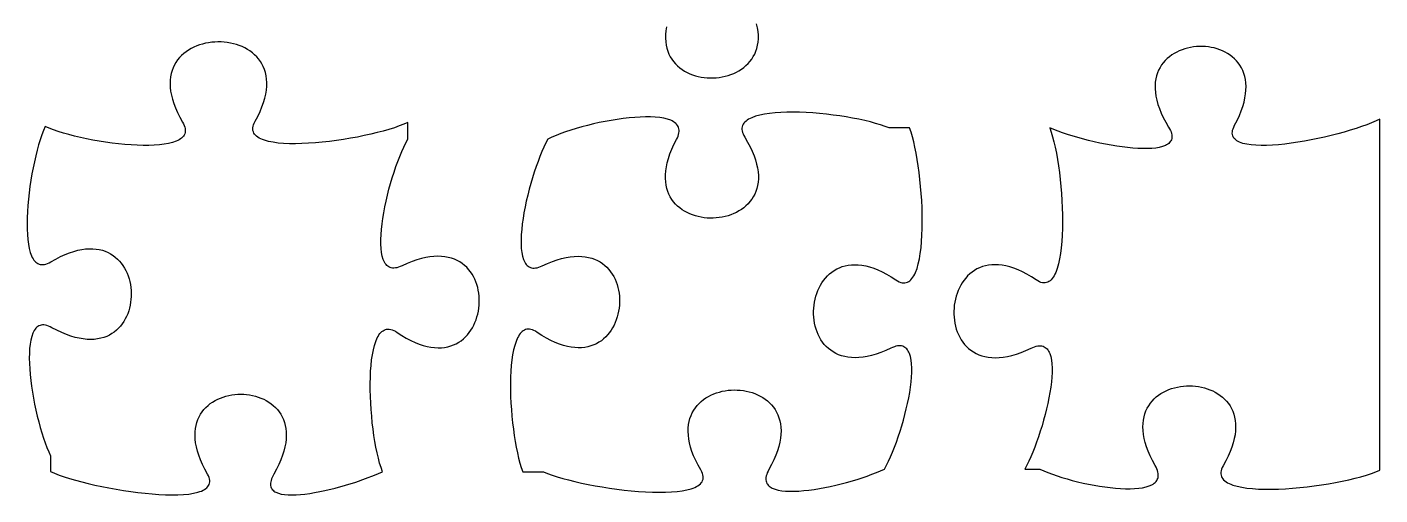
# Model space of a CAD drawing. Header units: millimetres. Extents: x 0.2 to 6.8, y 0.3 to 9.7.
# Drawn here: x 2.945 to 6.799, y 3.03 to 4.363 of the extents above; entities that cross this region are included whole.
import ezdxf

# ---------------------------------------------------------------- set-up
doc = ezdxf.new("R2010")
doc.units = ezdxf.units.MM

msp = doc.modelspace()

# ---------------------------------------------------------------- linework, layer by layer
at = {"flags": 128}
for points in [[(4.766129, 4.363784), (4.764449, 4.352401), (4.763579, 4.341488), (4.763483, 4.331045), (4.764131, 4.32107), (4.765488, 4.311563), (4.767522, 4.302523), (4.770199, 4.293947), (4.773488, 4.285836), (4.777355, 4.278188), (4.781766, 4.271002), (4.78669, 4.264277), (4.792093, 4.258011), (4.797943, 4.252205), (4.804206, 4.246856), (4.810849, 4.241965), (4.81784, 4.237528), (4.825146, 4.233546), (4.832734, 4.230018), (4.84057, 4.226942), (4.848622, 4.224317), (4.856857, 4.222143), (4.865243, 4.220418), (4.873745, 4.21914), (4.882332, 4.21831), (4.89097, 4.217926), (4.899627, 4.217986), (4.908269, 4.21849), (4.916863, 4.219437), (4.925378, 4.220826), (4.933779, 4.222655), (4.942034, 4.224924), (4.95011, 4.22763), (4.957973, 4.230775), (4.965592, 4.234355), (4.972933, 4.238371), (4.979964, 4.242821), (4.98665, 4.247703), (4.99296, 4.253018), (4.998861, 4.258764), (5.004319, 4.264939), (5.009302, 4.271543), (5.013776, 4.278575), (5.01771, 4.286033), (5.021069, 4.293917), (5.023821, 4.302225), (5.025934, 4.310956), (5.027373, 4.32011), (5.028107, 4.329685), (5.028102, 4.33968), (5.027325, 4.350094), (5.025744, 4.360925), (5.023326, 4.372174)], [(3.011694, 3.096434), (3.02312, 3.091454), (3.036068, 3.086452), (3.050402, 3.081459), (3.065986, 3.07651), (3.082685, 3.071637), (3.100363, 3.066872), (3.118883, 3.06225), (3.13811, 3.057803), (3.157909, 3.053563), (3.178144, 3.049565), (3.198678, 3.045841), (3.219377, 3.042424), (3.240104, 3.039348), (3.260723, 3.036644), (3.281099, 3.034346), (3.301095, 3.032488), (3.320577, 3.031101), (3.339409, 3.03022), (3.357454, 3.029877), (3.374577, 3.030105), (3.390641, 3.030937), (3.405512, 3.032407), (3.419054, 3.034546), (3.43113, 3.037389), (3.436576, 3.039084), (3.441605, 3.040968), (3.4462, 3.043044), (3.450343, 3.045316), (3.454019, 3.047789), (3.457209, 3.050466), (3.459897, 3.053353), (3.462066, 3.056452), (3.463699, 3.059768), (3.464779, 3.063306), (3.465289, 3.067068), (3.465212, 3.071061), (3.464531, 3.075286), (3.463229, 3.07975), (3.461289, 3.084455), (3.458694, 3.089406), (3.451015, 3.103396), (3.444349, 3.116942), (3.438664, 3.130043), (3.433926, 3.142699), (3.430103, 3.154912), (3.427163, 3.16668), (3.425072, 3.178003), (3.423798, 3.188882), (3.423309, 3.199317), (3.423571, 3.209307), (3.424552, 3.218853), (3.42622, 3.227955), (3.428541, 3.236612), (3.431483, 3.244825), (3.435013, 3.252594), (3.439098, 3.259919), (3.443707, 3.266799), (3.448805, 3.273235), (3.454361, 3.279227), (3.460342, 3.284774), (3.466715, 3.289878), (3.473447, 3.294537), (3.480505, 3.298752), (3.487858, 3.302523), (3.495472, 3.30585), (3.503315, 3.308733), (3.511354, 3.311171), (3.519556, 3.313166), (3.527888, 3.314716), (3.536318, 3.315822), (3.544814, 3.316485), (3.553342, 3.316703), (3.56187, 3.316477), (3.570365, 3.315808), (3.578794, 3.314694), (3.587125, 3.313136), (3.595325, 3.311134), (3.603362, 3.308689), (3.611202, 3.305799), (3.618813, 3.302466), (3.626163, 3.298688), (3.633218, 3.294467), (3.639946, 3.289802), (3.646314, 3.284693), (3.65229, 3.27914), (3.657841, 3.273143), (3.662934, 3.266703), (3.667536, 3.259818), (3.671615, 3.25249), (3.675139, 3.244718), (3.678073, 3.236503), (3.680387, 3.227843), (3.682046, 3.21874), (3.683019, 3.209193), (3.683273, 3.199203), (3.682774, 3.188768), (3.681491, 3.17789), (3.679391, 3.166569), (3.67644, 3.154803), (3.672607, 3.142595), (3.667858, 3.129942), (3.662161, 3.116846), (3.655483, 3.103306), (3.647792, 3.089323), (3.642855, 3.079671), (3.641066, 3.075209), (3.639715, 3.070984), (3.638792, 3.066992), (3.638286, 3.06323), (3.638186, 3.059692), (3.638482, 3.056375), (3.639163, 3.053274), (3.640219, 3.050387), (3.641638, 3.047707), (3.64341, 3.045232), (3.645525, 3.042957), (3.647971, 3.040879), (3.650738, 3.038992), (3.653816, 3.037293), (3.660859, 3.034442), (3.669015, 3.032294), (3.678199, 3.030814), (3.688325, 3.029971), (3.699309, 3.029731), (3.711063, 3.030061), (3.723504, 3.030929), (3.736545, 3.032302), (3.750102, 3.034146), (3.764088, 3.036429), (3.778419, 3.039118), (3.793008, 3.04218), (3.822623, 3.049291), (3.852249, 3.057499), (3.881202, 3.06654), (3.9088, 3.076151), (3.934358, 3.086069), (3.957194, 3.096031), (3.953142, 3.107662), (3.949263, 3.120541), (3.945573, 3.134549), (3.942091, 3.149566), (3.938834, 3.165472), (3.935818, 3.182147), (3.933061, 3.199472), (3.93058, 3.217326), (3.928393, 3.23559), (3.926517, 3.254143), (3.924968, 3.272867), (3.923765, 3.29164), (3.922925, 3.310344), (3.922464, 3.328858), (3.9224, 3.347062), (3.92275, 3.364837), (3.923532, 3.382062), (3.924762, 3.398619), (3.926459, 3.414386), (3.928638, 3.429244), (3.931319, 3.443074), (3.934516, 3.455755), (3.938249, 3.467167), (3.942534, 3.477191), (3.944889, 3.481645), (3.947389, 3.485707), (3.950035, 3.489362), (3.95283, 3.492595), (3.955776, 3.495391), (3.958875, 3.497734), (3.96213, 3.499611), (3.965542, 3.501006), (3.969113, 3.501904), (3.972846, 3.50229), (3.976744, 3.502149), (3.980807, 3.501467), (3.985038, 3.500227), (3.98944, 3.498416), (3.994015, 3.496017), (3.998764, 3.493017), (4.012126, 3.484292), (4.025123, 3.476613), (4.037751, 3.469947), (4.050009, 3.46426), (4.061893, 3.459522), (4.073402, 3.455698), (4.084533, 3.452756), (4.095284, 3.450665), (4.105651, 3.44939), (4.115632, 3.448899), (4.125226, 3.449161), (4.134429, 3.450141), (4.143239, 3.451808), (4.151654, 3.454129), (4.15967, 3.457071), (4.167286, 3.460601), (4.174499, 3.464688), (4.181307, 3.469297), (4.187707, 3.474398), (4.193696, 3.479956), (4.199272, 3.48594), (4.204434, 3.492316), (4.209177, 3.499053), (4.213499, 3.506117), (4.217399, 3.513476), (4.220874, 3.521097), (4.223921, 3.528948), (4.226537, 3.536995), (4.228721, 3.545207), (4.23047, 3.55355), (4.231781, 3.561993), (4.232651, 3.570502), (4.233079, 3.579044), (4.233061, 3.587588), (4.232596, 3.5961), (4.231681, 3.604548), (4.230313, 3.612899), (4.22849, 3.62112), (4.226209, 3.62918), (4.223469, 3.637044), (4.220265, 3.644682), (4.216597, 3.652059), (4.212461, 3.659144), (4.207855, 3.665903), (4.202776, 3.672305), (4.197222, 3.678315), (4.191191, 3.683903), (4.18468, 3.689035), (4.177686, 3.693678), (4.170208, 3.6978), (4.162242, 3.701369), (4.153786, 3.704351), (4.144837, 3.706714), (4.135394, 3.708425), (4.125453, 3.709453), (4.115013, 3.709763), (4.10407, 3.709323), (4.092622, 3.708102), (4.080667, 3.706065), (4.068202, 3.703181), (4.055225, 3.699417), (4.041733, 3.69474), (4.027723, 3.689118), (4.013194, 3.682517), (4.008044, 3.680243), (4.003153, 3.678483), (3.998518, 3.677225), (3.994133, 3.676457), (3.989996, 3.676166), (3.986102, 3.676339), (3.982446, 3.676963), (3.979023, 3.678025), (3.975831, 3.679513), (3.972865, 3.681414), (3.97012, 3.683715), (3.967591, 3.686403), (3.965276, 3.689466), (3.963169, 3.692891), (3.961266, 3.696665), (3.959564, 3.700775), (3.956741, 3.709954), (3.954668, 3.720325), (3.953308, 3.731786), (3.95263, 3.744236), (3.952597, 3.757571), (3.953176, 3.771691), (3.954334, 3.786492), (3.956035, 3.801873), (3.958245, 3.817732), (3.960932, 3.833967), (3.964059, 3.850475), (3.967594, 3.867154), (3.971501, 3.883904), (3.975748, 3.90062), (3.980299, 3.917202), (3.98512, 3.933547), (3.990178, 3.949553), (3.995438, 3.965118), (4.000867, 3.98014), (4.006429, 3.994517), (4.012091, 4.008146), (4.017818, 4.020927), (4.023577, 4.032756), (4.029333, 4.043531), (4.029333, 4.091101), (4.017998, 4.08604), (4.005207, 4.081023), (3.991092, 4.076079), (3.975783, 4.071237), (3.959411, 4.066525), (3.942108, 4.061973), (3.924005, 4.057609), (3.905232, 4.053462), (3.885921, 4.049562), (3.866202, 4.045937), (3.846206, 4.042617), (3.826066, 4.039629), (3.80591, 4.037004), (3.785872, 4.034769), (3.766081, 4.032954), (3.746668, 4.031588), (3.727766, 4.0307), (3.709504, 4.030319), (3.692013, 4.030473), (3.675426, 4.031192), (3.659872, 4.032504), (3.645482, 4.034438), (3.632389, 4.037024), (3.620722, 4.04029), (3.615465, 4.042187), (3.610613, 4.044265), (3.606184, 4.046528), (3.602193, 4.048979), (3.598657, 4.051621), (3.595592, 4.054459), (3.593015, 4.057496), (3.590943, 4.060735), (3.58939, 4.064181), (3.588375, 4.067836), (3.587912, 4.071705), (3.58802, 4.075791), (3.588713, 4.080098), (3.590009, 4.084629), (3.591923, 4.089388), (3.594472, 4.094378), (3.601985, 4.108451), (3.608466, 4.122067), (3.613946, 4.135228), (3.61846, 4.147934), (3.622042, 4.160185), (3.624724, 4.171982), (3.62654, 4.183326), (3.627525, 4.194216), (3.62771, 4.204652), (3.627131, 4.214636), (3.625819, 4.224168), (3.62381, 4.233248), (3.621135, 4.241876), (3.617829, 4.250053), (3.613926, 4.257779), (3.609458, 4.265055), (3.604459, 4.27188), (3.598963, 4.278256), (3.593003, 4.284183), (3.586613, 4.289661), (3.579826, 4.29469), (3.572676, 4.299271), (3.565196, 4.303404), (3.557419, 4.30709), (3.54938, 4.310329), (3.541111, 4.313122), (3.532646, 4.315468), (3.524019, 4.317368), (3.515263, 4.318822), (3.506411, 4.319832), (3.497497, 4.320397), (3.488556, 4.320517), (3.479619, 4.320194), (3.47072, 4.319427), (3.461894, 4.318216), (3.453173, 4.316563), (3.444591, 4.314468), (3.436182, 4.31193), (3.427979, 4.308951), (3.420015, 4.30553), (3.412324, 4.301669), (3.40494, 4.297367), (3.397895, 4.292624), (3.391224, 4.287442), (3.38496, 4.281821), (3.379137, 4.27576), (3.373787, 4.269261), (3.368945, 4.262324), (3.364644, 4.254948), (3.360917, 4.247136), (3.357797, 4.238886), (3.35532, 4.230199), (3.353517, 4.221076), (3.352422, 4.211517), (3.35207, 4.201522), (3.352493, 4.191092), (3.353724, 4.180228), (3.355798, 4.168929), (3.358748, 4.157195), (3.362607, 4.145028), (3.367408, 4.132428), (3.373187, 4.119395), (3.379974, 4.105929), (3.387806, 4.092031), (3.390499, 4.0871), (3.392613, 4.082387), (3.394162, 4.077888), (3.395161, 4.0736), (3.395624, 4.069521), (3.395565, 4.065646), (3.395, 4.061972), (3.393943, 4.058497), (3.392408, 4.055216), (3.390409, 4.052127), (3.387962, 4.049227), (3.38508, 4.046511), (3.381778, 4.043978), (3.378071, 4.041622), (3.373973, 4.039443), (3.369499, 4.037435), (3.359479, 4.033922), (3.348127, 4.031059), (3.33556, 4.028818), (3.321892, 4.027174), (3.307241, 4.0261), (3.291721, 4.025571), (3.27545, 4.02556), (3.258542, 4.026042), (3.241113, 4.026989), (3.223281, 4.028376), (3.205159, 4.030178), (3.186865, 4.032366), (3.168515, 4.034917), (3.150223, 4.037803), (3.132107, 4.040998), (3.114282, 4.044476), (3.096864, 4.048212), (3.079969, 4.052178), (3.063712, 4.05635), (3.048211, 4.0607), (3.03358, 4.065202), (3.019935, 4.069831), (3.007393, 4.074561), (2.996069, 4.079365), (2.99133, 4.068033), (2.986682, 4.055518), (2.982149, 4.041933), (2.977756, 4.027392), (2.973528, 4.012008), (2.96949, 3.995896), (2.965667, 3.97917), (2.962083, 3.961942), (2.958764, 3.944327), (2.955735, 3.926438), (2.953019, 3.90839), (2.950643, 3.890295), (2.94863, 3.872269), (2.947006, 3.854423), (2.945796, 3.836873), (2.945024, 3.819733), (2.944716, 3.803114), (2.944895, 3.787133), (2.945588, 3.771902), (2.946819, 3.757535), (2.948612, 3.744145), (2.950993, 3.731847), (2.953986, 3.720755), (2.957616, 3.710982), (2.959678, 3.706625), (2.961909, 3.702641), (2.964311, 3.699044), (2.966888, 3.695847), (2.969644, 3.693066), (2.97258, 3.690714), (2.9757, 3.688805), (2.979008, 3.687355), (2.982506, 3.686376), (2.986197, 3.685883), (2.990085, 3.685891), (2.994173, 3.686413), (2.998464, 3.687465), (3.00296, 3.689059), (3.007666, 3.691211), (3.012583, 3.693934), (3.02644, 3.701853), (3.039869, 3.708753), (3.05287, 3.714667), (3.065444, 3.719628), (3.077588, 3.723668), (3.089304, 3.72682), (3.100589, 3.729117), (3.111444, 3.730591), (3.121869, 3.731275), (3.131862, 3.731201), (3.141422, 3.730402), (3.150551, 3.728911), (3.159246, 3.72676), (3.167508, 3.723982), (3.175335, 3.720609), (3.182728, 3.716675), (3.189685, 3.712211), (3.196207, 3.70725), (3.202292, 3.701826), (3.207941, 3.69597), (3.213152, 3.689716), (3.217925, 3.683095), (3.22226, 3.67614), (3.226155, 3.668885), (3.229611, 3.661361), (3.232627, 3.653602), (3.235202, 3.645639), (3.237336, 3.637506), (3.239028, 3.629235), (3.240278, 3.620859), (3.241084, 3.612411), (3.241448, 3.603922), (3.241367, 3.595426), (3.240842, 3.586955), (3.239873, 3.578542), (3.238457, 3.570219), (3.236595, 3.562019), (3.234287, 3.553976), (3.231531, 3.54612), (3.228328, 3.538485), (3.224676, 3.531104), (3.220576, 3.524009), (3.216026, 3.517233), (3.211026, 3.510808), (3.205576, 3.504768), (3.199675, 3.499144), (3.193322, 3.493969), (3.186517, 3.489276), (3.179259, 3.485097), (3.171549, 3.481466), (3.163384, 3.478414), (3.154765, 3.475975), (3.145692, 3.47418), (3.136163, 3.473063), (3.126178, 3.472657), (3.115736, 3.472993), (3.104838, 3.474104), (3.093482, 3.476024), (3.081668, 3.478784), (3.069396, 3.482418), (3.056664, 3.486957), (3.043473, 3.492435), (3.029821, 3.498884), (3.015708, 3.506337), (3.010702, 3.508909), (3.005927, 3.510947), (3.001379, 3.512464), (2.997054, 3.513472), (2.992949, 3.513985), (2.98906, 3.514016), (2.985384, 3.513578), (2.981917, 3.512685), (2.978656, 3.511349), (2.975597, 3.509583), (2.972736, 3.507401), (2.970071, 3.504817), (2.967597, 3.501842), (2.96531, 3.49849), (2.963208, 3.494775), (2.961286, 3.49071), (2.957971, 3.48158), (2.955336, 3.471206), (2.953352, 3.459694), (2.951991, 3.447149), (2.951224, 3.433675), (2.951024, 3.419378), (2.951361, 3.404364), (2.952207, 3.388738), (2.953533, 3.372604), (2.955311, 3.356069), (2.957513, 3.339237), (2.960109, 3.322214), (2.963072, 3.305105), (2.966373, 3.288016), (2.969983, 3.271051), (2.973874, 3.254315), (2.978018, 3.237915), (2.982385, 3.221955), (2.986948, 3.206541), (2.991678, 3.191777), (2.996545, 3.17777), (3.001523, 3.164624), (3.006582, 3.152444), (3.011694, 3.141337), (3.011694, 3.096434)], [(5.830021, 3.103503), (5.841093, 3.098545), (5.853037, 3.093661), (5.86576, 3.088876), (5.879171, 3.084218), (5.893176, 3.079714), (5.907683, 3.075389), (5.922601, 3.071271), (5.937836, 3.067387), (5.953296, 3.063762), (5.968889, 3.060425), (5.984523, 3.057401), (6.000105, 3.054717), (6.015544, 3.052399), (6.030745, 3.050475), (6.045618, 3.048972), (6.06007, 3.047915), (6.074008, 3.047332), (6.08734, 3.047248), (6.099974, 3.047692), (6.111818, 3.048689), (6.122778, 3.050267), (6.132763, 3.052451), (6.141681, 3.055269), (6.149439, 3.058748), (6.152854, 3.060743), (6.155944, 3.062913), (6.158699, 3.065261), (6.161105, 3.067792), (6.163152, 3.070507), (6.164829, 3.073411), (6.166123, 3.076506), (6.167023, 3.079797), (6.167518, 3.083286), (6.167596, 3.086977), (6.167245, 3.090873), (6.166454, 3.094977), (6.165212, 3.099293), (6.163507, 3.103824), (6.161326, 3.108574), (6.15866, 3.113545), (6.151021, 3.127555), (6.144401, 3.141118), (6.138767, 3.154234), (6.134086, 3.166903), (6.130325, 3.179125), (6.12745, 3.1909), (6.12543, 3.202228), (6.124231, 3.21311), (6.12382, 3.223545), (6.124165, 3.233534), (6.125232, 3.243077), (6.126989, 3.252173), (6.129403, 3.260824), (6.13244, 3.269028), (6.136068, 3.276787), (6.140254, 3.2841), (6.144966, 3.290967), (6.150169, 3.297389), (6.155832, 3.303365), (6.161921, 3.308896), (6.168404, 3.313982), (6.175247, 3.318622), (6.182418, 3.322818), (6.189883, 3.326568), (6.197611, 3.329874), (6.205567, 3.332735), (6.21372, 3.335151), (6.222035, 3.337123), (6.230481, 3.338651), (6.239024, 3.339734), (6.247632, 3.340373), (6.256271, 3.340568), (6.264909, 3.340318), (6.273512, 3.339625), (6.282048, 3.338489), (6.290484, 3.336908), (6.298788, 3.334884), (6.306925, 3.332416), (6.314863, 3.329505), (6.32257, 3.326151), (6.330012, 3.322354), (6.337157, 3.318113), (6.343971, 3.31343), (6.350421, 3.308303), (6.356476, 3.302734), (6.362101, 3.296722), (6.367265, 3.290268), (6.371933, 3.283371), (6.376074, 3.276032), (6.379654, 3.268251), (6.38264, 3.260027), (6.384999, 3.251362), (6.3867, 3.242254), (6.387707, 3.232705), (6.38799, 3.222714), (6.387514, 3.212281), (6.386247, 3.201407), (6.384157, 3.190091), (6.381209, 3.178335), (6.377371, 3.166136), (6.372611, 3.153497), (6.366895, 3.140417), (6.360191, 3.126896), (6.352465, 3.112934), (6.349853, 3.107979), (6.347895, 3.103242), (6.346576, 3.098721), (6.345877, 3.094411), (6.345783, 3.090309), (6.346277, 3.086413), (6.34734, 3.082718), (6.348957, 3.079223), (6.35111, 3.075923), (6.353783, 3.072815), (6.356958, 3.069896), (6.360618, 3.067163), (6.364747, 3.064612), (6.369328, 3.062241), (6.374343, 3.060045), (6.379775, 3.058022), (6.391825, 3.054483), (6.405342, 3.051595), (6.42019, 3.049333), (6.436233, 3.047671), (6.453335, 3.046584), (6.471362, 3.046045), (6.490176, 3.046028), (6.509643, 3.046507), (6.529626, 3.047456), (6.549989, 3.04885), (6.570598, 3.050663), (6.591316, 3.052867), (6.612008, 3.055438), (6.632538, 3.05835), (6.652769, 3.061576), (6.672567, 3.06509), (6.691795, 3.068867), (6.710319, 3.072881), (6.728001, 3.077105), (6.744707, 3.081514), (6.7603, 3.086081), (6.774646, 3.090781), (6.787607, 3.095588), (6.799049, 3.100476), (6.799049, 4.100476), (6.787852, 4.0952), (6.775314, 4.089868), (6.761557, 4.084515), (6.746704, 4.079179), (6.730878, 4.073894), (6.714202, 4.068698), (6.696799, 4.063626), (6.678792, 4.058715), (6.660303, 4.054), (6.641456, 4.049517), (6.622373, 4.045304), (6.603178, 4.041395), (6.583993, 4.037828), (6.564942, 4.034637), (6.546147, 4.03186), (6.527731, 4.029533), (6.509817, 4.027691), (6.492529, 4.026371), (6.475988, 4.025608), (6.460319, 4.025439), (6.445643, 4.025901), (6.432084, 4.027028), (6.419765, 4.028858), (6.408809, 4.031427), (6.40388, 4.032999), (6.399338, 4.03477), (6.395198, 4.036743), (6.391475, 4.038923), (6.388186, 4.041315), (6.385345, 4.043924), (6.382967, 4.046753), (6.381068, 4.049807), (6.379664, 4.053091), (6.378769, 4.056609), (6.3784, 4.060367), (6.37857, 4.064367), (6.379297, 4.068615), (6.380595, 4.073116), (6.382479, 4.077873), (6.384965, 4.082892), (6.392274, 4.09708), (6.398583, 4.110796), (6.403925, 4.124042), (6.408333, 4.136819), (6.411838, 4.149128), (6.414475, 4.160969), (6.416275, 4.172344), (6.41727, 4.183253), (6.417495, 4.193697), (6.416981, 4.203677), (6.41576, 4.213194), (6.413867, 4.222248), (6.411332, 4.230842), (6.408189, 4.238975), (6.404471, 4.246648), (6.40021, 4.253862), (6.395439, 4.260619), (6.39019, 4.266919), (6.384496, 4.272762), (6.378389, 4.278151), (6.371903, 4.283085), (6.36507, 4.287565), (6.357922, 4.291593), (6.350493, 4.295169), (6.342814, 4.298294), (6.334919, 4.30097), (6.32684, 4.303196), (6.31861, 4.304974), (6.310261, 4.306305), (6.301826, 4.307189), (6.293337, 4.307628), (6.284828, 4.307621), (6.276331, 4.307171), (6.267878, 4.306279), (6.259503, 4.304944), (6.251237, 4.303167), (6.243114, 4.300951), (6.235165, 4.298295), (6.227425, 4.2952), (6.219925, 4.291668), (6.212697, 4.287698), (6.205776, 4.283293), (6.199192, 4.278453), (6.19298, 4.273178), (6.187171, 4.26747), (6.181798, 4.26133), (6.176894, 4.254758), (6.172491, 4.247756), (6.168622, 4.240323), (6.16532, 4.232462), (6.162617, 4.224172), (6.160547, 4.215455), (6.15914, 4.206312), (6.158431, 4.196744), (6.158452, 4.186751), (6.159236, 4.176334), (6.160814, 4.165494), (6.16322, 4.154233), (6.166487, 4.14255), (6.170647, 4.130447), (6.175732, 4.117925), (6.181776, 4.104984), (6.18881, 4.091626), (6.196868, 4.077851), (6.199676, 4.072974), (6.201976, 4.068328), (6.203782, 4.063911), (6.205105, 4.059717), (6.205957, 4.055744), (6.20635, 4.051988), (6.206297, 4.048444), (6.205809, 4.045109), (6.204899, 4.041979), (6.203579, 4.039051), (6.201861, 4.03632), (6.199757, 4.033784), (6.197278, 4.031437), (6.194438, 4.029277), (6.191249, 4.027299), (6.187721, 4.0255), (6.179702, 4.022423), (6.170478, 4.020015), (6.160145, 4.018247), (6.148801, 4.017088), (6.136542, 4.016508), (6.123465, 4.016477), (6.109667, 4.016964), (6.095245, 4.017939), (6.080295, 4.019372), (6.064915, 4.021233), (6.049201, 4.023492), (6.033249, 4.026118), (6.001023, 4.03235), (5.969011, 4.039689), (5.937987, 4.047891), (5.908726, 4.056717), (5.894998, 4.061287), (5.882002, 4.065923), (5.869834, 4.070593), (5.85859, 4.075267), (5.862673, 4.063544), (5.866595, 4.050375), (5.870338, 4.035892), (5.873884, 4.02023), (5.877214, 4.00352), (5.88031, 3.985896), (5.883155, 3.96749), (5.88573, 3.948436), (5.888017, 3.928867), (5.889998, 3.908915), (5.891655, 3.888714), (5.89297, 3.868396), (5.893924, 3.848095), (5.8945, 3.827943), (5.89468, 3.808074), (5.894445, 3.78862), (5.893777, 3.769714), (5.892658, 3.751489), (5.89107, 3.734079), (5.888995, 3.717616), (5.886415, 3.702233), (5.883311, 3.688063), (5.879666, 3.675239), (5.875462, 3.663894), (5.873144, 3.658818), (5.870679, 3.654161), (5.868066, 3.649941), (5.865301, 3.646174), (5.862383, 3.642876), (5.859309, 3.640064), (5.856077, 3.637755), (5.852685, 3.635965), (5.849131, 3.634711), (5.845411, 3.63401), (5.841525, 3.633877), (5.837469, 3.634331), (5.833241, 3.635387), (5.82884, 3.637063), (5.824263, 3.639374), (5.819507, 3.642337), (5.806124, 3.651025), (5.793108, 3.658662), (5.780463, 3.665281), (5.76819, 3.670914), (5.756291, 3.675594), (5.744771, 3.679354), (5.73363, 3.682227), (5.722871, 3.684245), (5.712497, 3.685443), (5.702511, 3.685851), (5.692913, 3.685504), (5.683708, 3.684435), (5.674897, 3.682675), (5.666482, 3.680258), (5.658467, 3.677217), (5.650854, 3.673585), (5.643644, 3.669394), (5.636841, 3.664678), (5.630447, 3.659469), (5.624464, 3.6538), (5.618895, 3.647704), (5.613742, 3.641214), (5.609008, 3.634362), (5.604694, 3.627182), (5.600804, 3.619707), (5.59734, 3.611969), (5.594304, 3.604001), (5.591699, 3.595836), (5.589527, 3.587507), (5.587791, 3.579047), (5.586492, 3.570489), (5.585634, 3.561865), (5.585218, 3.553208), (5.585248, 3.544551), (5.585726, 3.535928), (5.586653, 3.527371), (5.588033, 3.518912), (5.589868, 3.510585), (5.59216, 3.502423), (5.594912, 3.494458), (5.598127, 3.486723), (5.601806, 3.479252), (5.605951, 3.472077), (5.610567, 3.46523), (5.615654, 3.458745), (5.621215, 3.452655), (5.627253, 3.446992), (5.633771, 3.44179), (5.64077, 3.437081), (5.648252, 3.432898), (5.656222, 3.429273), (5.66468, 3.426241), (5.673629, 3.423833), (5.683072, 3.422083), (5.693011, 3.421023), (5.703449, 3.420687), (5.714388, 3.421106), (5.72583, 3.422315), (5.737777, 3.424345), (5.750233, 3.427231), (5.7632, 3.431003), (5.776679, 3.435696), (5.790675, 3.441343), (5.805188, 3.447976), (5.810331, 3.450274), (5.815211, 3.452081), (5.819834, 3.453408), (5.824202, 3.454266), (5.828321, 3.454669), (5.832194, 3.454627), (5.835827, 3.454154), (5.839223, 3.45326), (5.842387, 3.451959), (5.845323, 3.450261), (5.848037, 3.44818), (5.850531, 3.445726), (5.85281, 3.442913), (5.854879, 3.439752), (5.856743, 3.436254), (5.858405, 3.432433), (5.861142, 3.423867), (5.863126, 3.414149), (5.864391, 3.403376), (5.864973, 3.391644), (5.864906, 3.379048), (5.864226, 3.365685), (5.862967, 3.351651), (5.861165, 3.337042), (5.858854, 3.321954), (5.85607, 3.306483), (5.852848, 3.290725), (5.849222, 3.274777), (5.845227, 3.258734), (5.840898, 3.242693), (5.836272, 3.226749), (5.831381, 3.210999), (5.826262, 3.195539), (5.820949, 3.180465), (5.815478, 3.165872), (5.809883, 3.151858), (5.804199, 3.138518), (5.798461, 3.125948), (5.792705, 3.114245), (5.786965, 3.103503), (5.830021, 3.103503)], [(4.416399, 3.096031), (4.427867, 3.091168), (4.44086, 3.086338), (4.455244, 3.081573), (4.470881, 3.076899), (4.487635, 3.072346), (4.50537, 3.067943), (4.52395, 3.06372), (4.543238, 3.059703), (4.563098, 3.055924), (4.583393, 3.05241), (4.603988, 3.049191), (4.624746, 3.046295), (4.645531, 3.043752), (4.666205, 3.04159), (4.686634, 3.039837), (4.706681, 3.038524), (4.726208, 3.037679), (4.745081, 3.037331), (4.763163, 3.037508), (4.780317, 3.03824), (4.796407, 3.039556), (4.811297, 3.041484), (4.82485, 3.044053), (4.836931, 3.047293), (4.842376, 3.049173), (4.847402, 3.051232), (4.851991, 3.053472), (4.856127, 3.055899), (4.859793, 3.058514), (4.862971, 3.061323), (4.865645, 3.064328), (4.867797, 3.067533), (4.86941, 3.070941), (4.870468, 3.074557), (4.870953, 3.078384), (4.870848, 3.082426), (4.870137, 3.086685), (4.868801, 3.091166), (4.866825, 3.095873), (4.864191, 3.100809), (4.856402, 3.114736), (4.849636, 3.128226), (4.843862, 3.14128), (4.839045, 3.153897), (4.835154, 3.166078), (4.832156, 3.177821), (4.830016, 3.189127), (4.828703, 3.199996), (4.828184, 3.210426), (4.828425, 3.220418), (4.829394, 3.229972), (4.831058, 3.239087), (4.833384, 3.247764), (4.836339, 3.256001), (4.839889, 3.263799), (4.844003, 3.271157), (4.848647, 3.278075), (4.853788, 3.284553), (4.859393, 3.29059), (4.86543, 3.296187), (4.871866, 3.301343), (4.878667, 3.306057), (4.8858, 3.310331), (4.893234, 3.314162), (4.900934, 3.317551), (4.908868, 3.320499), (4.917003, 3.323004), (4.925306, 3.325066), (4.933744, 3.326685), (4.942284, 3.327861), (4.950894, 3.328593), (4.95954, 3.328882), (4.968189, 3.328727), (4.976809, 3.328127), (4.985367, 3.327083), (4.993829, 3.325594), (5.002163, 3.32366), (5.010335, 3.321281), (5.018314, 3.318457), (5.026066, 3.315186), (5.033557, 3.31147), (5.040756, 3.307307), (5.047629, 3.302698), (5.054143, 3.297642), (5.060266, 3.292139), (5.065964, 3.286189), (5.071205, 3.279791), (5.075955, 3.272946), (5.080182, 3.265652), (5.083852, 3.25791), (5.086934, 3.24972), (5.089393, 3.24108), (5.091197, 3.231992), (5.092314, 3.222454), (5.092709, 3.212467), (5.092351, 3.20203), (5.091206, 3.191143), (5.089242, 3.179805), (5.086425, 3.168017), (5.082722, 3.155778), (5.078102, 3.143088), (5.072529, 3.129947), (5.065973, 3.116354), (5.058399, 3.102309), (5.055755, 3.097332), (5.053597, 3.092593), (5.051913, 3.088088), (5.050692, 3.083813), (5.049922, 3.079765), (5.049592, 3.075939), (5.049689, 3.072331), (5.050203, 3.068939), (5.051122, 3.065757), (5.052434, 3.062783), (5.054129, 3.060012), (5.056193, 3.05744), (5.058617, 3.055064), (5.061387, 3.05288), (5.064493, 3.050884), (5.067923, 3.049072), (5.07571, 3.045985), (5.084655, 3.043588), (5.094665, 3.041852), (5.105649, 3.040745), (5.117513, 3.040236), (5.130166, 3.040295), (5.143515, 3.040892), (5.157467, 3.041995), (5.171931, 3.043574), (5.186814, 3.045598), (5.202023, 3.048036), (5.217467, 3.050859), (5.233053, 3.054034), (5.248688, 3.057532), (5.279737, 3.065373), (5.309876, 3.074136), (5.338366, 3.083576), (5.351761, 3.088473), (5.364467, 3.093447), (5.376391, 3.098467), (5.387441, 3.103503), (5.393181, 3.114245), (5.398937, 3.125948), (5.404674, 3.138518), (5.410358, 3.151858), (5.415953, 3.165872), (5.421425, 3.180465), (5.426737, 3.195539), (5.431857, 3.210999), (5.436747, 3.226749), (5.441374, 3.242693), (5.445702, 3.258734), (5.449697, 3.274777), (5.453323, 3.290725), (5.456546, 3.306483), (5.45933, 3.321954), (5.461641, 3.337042), (5.463443, 3.351651), (5.464701, 3.365685), (5.465382, 3.379048), (5.465448, 3.391644), (5.464866, 3.403376), (5.463601, 3.414149), (5.461618, 3.423867), (5.45888, 3.432433), (5.457219, 3.436254), (5.455355, 3.439752), (5.453286, 3.442913), (5.451006, 3.445726), (5.448512, 3.44818), (5.445799, 3.450261), (5.442863, 3.451959), (5.439699, 3.45326), (5.436302, 3.454154), (5.43267, 3.454627), (5.428796, 3.454669), (5.424678, 3.454266), (5.420309, 3.453408), (5.415687, 3.452081), (5.410807, 3.450274), (5.405663, 3.447976), (5.39115, 3.441343), (5.377155, 3.435696), (5.363675, 3.431003), (5.350709, 3.427231), (5.338253, 3.424345), (5.326305, 3.422315), (5.314863, 3.421106), (5.303925, 3.420687), (5.293487, 3.421023), (5.283548, 3.422083), (5.274105, 3.423833), (5.265155, 3.426241), (5.256697, 3.429273), (5.248728, 3.432898), (5.241245, 3.437081), (5.234246, 3.44179), (5.227729, 3.446992), (5.221691, 3.452655), (5.216129, 3.458745), (5.211042, 3.46523), (5.206427, 3.472077), (5.202281, 3.479252), (5.198602, 3.486723), (5.195388, 3.494458), (5.192636, 3.502423), (5.190344, 3.510585), (5.188509, 3.518912), (5.187129, 3.527371), (5.186201, 3.535928), (5.185724, 3.544551), (5.185694, 3.553208), (5.186109, 3.561865), (5.186968, 3.570489), (5.188266, 3.579047), (5.190003, 3.587507), (5.192175, 3.595836), (5.19478, 3.604001), (5.197816, 3.611969), (5.20128, 3.619707), (5.20517, 3.627182), (5.209483, 3.634362), (5.214218, 3.641214), (5.219371, 3.647704), (5.22494, 3.6538), (5.230923, 3.659469), (5.237317, 3.664678), (5.24412, 3.669394), (5.251329, 3.673585), (5.258943, 3.677217), (5.266958, 3.680258), (5.275372, 3.682675), (5.284183, 3.684435), (5.293389, 3.685504), (5.302986, 3.685851), (5.312973, 3.685443), (5.323347, 3.684245), (5.334106, 3.682227), (5.345246, 3.679354), (5.356767, 3.675594), (5.368665, 3.670914), (5.380938, 3.665281), (5.393584, 3.658662), (5.406599, 3.651025), (5.419983, 3.642337), (5.424738, 3.639374), (5.429316, 3.637063), (5.433717, 3.635387), (5.437945, 3.634331), (5.442, 3.633877), (5.445887, 3.63401), (5.449606, 3.634711), (5.453161, 3.635965), (5.456553, 3.637755), (5.459785, 3.640064), (5.462859, 3.642876), (5.465777, 3.646174), (5.468541, 3.649941), (5.471155, 3.654161), (5.473619, 3.658818), (5.475937, 3.663894), (5.480142, 3.675239), (5.483787, 3.688063), (5.48689, 3.702233), (5.489471, 3.717616), (5.491545, 3.734079), (5.493133, 3.751489), (5.494252, 3.769714), (5.49492, 3.78862), (5.495155, 3.808074), (5.494976, 3.827943), (5.4944, 3.848095), (5.493445, 3.868396), (5.492131, 3.888714), (5.490474, 3.908915), (5.488492, 3.928867), (5.486205, 3.948436), (5.48363, 3.96749), (5.480786, 3.985896), (5.477689, 4.00352), (5.474359, 4.02023), (5.470814, 4.035892), (5.467071, 4.050375), (5.463149, 4.063544), (5.459066, 4.075267), (5.400663, 4.075267), (5.389183, 4.079812), (5.376377, 4.084228), (5.362369, 4.088492), (5.347283, 4.092582), (5.331241, 4.096478), (5.314369, 4.100158), (5.29679, 4.103599), (5.278628, 4.10678), (5.260005, 4.10968), (5.241047, 4.112277), (5.221876, 4.114548), (5.202617, 4.116474), (5.183393, 4.118031), (5.164328, 4.119198), (5.145546, 4.119954), (5.12717, 4.120276), (5.109324, 4.120144), (5.092132, 4.119535), (5.075718, 4.118427), (5.060205, 4.1168), (5.045717, 4.114632), (5.032377, 4.1119), (5.02031, 4.108583), (5.00964, 4.10466), (5.004867, 4.102464), (5.000489, 4.100108), (4.996522, 4.09759), (4.992982, 4.094907), (4.989884, 4.092056), (4.987242, 4.089034), (4.985074, 4.085839), (4.983394, 4.082468), (4.982217, 4.078918), (4.98156, 4.075186), (4.981438, 4.071271), (4.981865, 4.067169), (4.982858, 4.062877), (4.984432, 4.058393), (4.986603, 4.053714), (4.989385, 4.048837), (4.99752, 4.035109), (5.004619, 4.021792), (5.010717, 4.008887), (5.015845, 3.996394), (5.020037, 3.984314), (5.023326, 3.97265), (5.025744, 3.961401), (5.027325, 3.950569), (5.028102, 3.940155), (5.028107, 3.93016), (5.027373, 3.920585), (5.025934, 3.911432), (5.023821, 3.9027), (5.021069, 3.894392), (5.01771, 3.886508), (5.013776, 3.87905), (5.009302, 3.872019), (5.004319, 3.865415), (4.998861, 3.859239), (4.99296, 3.853494), (4.98665, 3.848179), (4.979964, 3.843296), (4.972933, 3.838847), (4.965592, 3.834831), (4.957973, 3.83125), (4.95011, 3.828106), (4.942034, 3.825399), (4.933779, 3.823131), (4.925378, 3.821301), (4.916863, 3.819913), (4.908269, 3.818966), (4.899627, 3.818462), (4.89097, 3.818401), (4.882332, 3.818786), (4.873745, 3.819616), (4.865243, 3.820893), (4.856857, 3.822618), (4.848622, 3.824793), (4.84057, 3.827418), (4.832734, 3.830494), (4.825146, 3.834022), (4.81784, 3.838004), (4.810849, 3.84244), (4.804206, 3.847332), (4.797943, 3.852681), (4.792093, 3.858487), (4.78669, 3.864752), (4.781766, 3.871477), (4.777355, 3.878663), (4.773488, 3.886312), (4.770199, 3.894423), (4.767522, 3.902998), (4.765488, 3.912039), (4.764131, 3.921546), (4.763483, 3.931521), (4.763579, 3.941964), (4.764449, 3.952876), (4.766129, 3.96426), (4.768649, 3.976115), (4.772044, 3.988442), (4.776346, 4.001244), (4.781588, 4.014521), (4.787803, 4.028274), (4.795024, 4.042503), (4.797516, 4.047551), (4.799475, 4.052364), (4.800915, 4.056946), (4.801849, 4.0613), (4.802289, 4.065429), (4.80225, 4.069339), (4.801744, 4.073031), (4.800784, 4.07651), (4.799384, 4.07978), (4.797556, 4.082844), (4.795314, 4.085705), (4.792672, 4.088368), (4.789641, 4.090836), (4.786236, 4.093113), (4.782469, 4.095202), (4.778354, 4.097107), (4.769131, 4.10038), (4.758672, 4.10296), (4.747082, 4.104877), (4.734467, 4.10616), (4.720932, 4.106838), (4.706582, 4.10694), (4.691522, 4.106495), (4.675858, 4.105533), (4.659694, 4.104082), (4.643136, 4.102172), (4.626289, 4.099832), (4.609259, 4.097091), (4.59215, 4.093979), (4.575067, 4.090523), (4.558117, 4.086754), (4.541403, 4.082701), (4.525032, 4.078392), (4.509109, 4.073857), (4.493738, 4.069125), (4.479025, 4.064226), (4.465076, 4.059187), (4.451994, 4.054039), (4.439887, 4.048811), (4.428858, 4.043531), (4.423101, 4.032756), (4.417343, 4.020927), (4.411615, 4.008146), (4.405953, 3.994517), (4.400391, 3.98014), (4.394963, 3.965118), (4.389703, 3.949553), (4.384645, 3.933547), (4.379823, 3.917202), (4.375272, 3.90062), (4.371026, 3.883904), (4.367118, 3.867154), (4.363583, 3.850475), (4.360456, 3.833967), (4.35777, 3.817732), (4.355559, 3.801873), (4.353858, 3.786492), (4.352701, 3.771691), (4.352121, 3.757571), (4.352154, 3.744236), (4.352833, 3.731786), (4.354192, 3.720325), (4.356266, 3.709954), (4.359088, 3.700775), (4.360791, 3.696665), (4.362693, 3.692891), (4.3648, 3.689466), (4.367116, 3.686403), (4.369644, 3.683715), (4.372389, 3.681414), (4.375356, 3.679513), (4.378548, 3.678025), (4.38197, 3.676963), (4.385626, 3.676339), (4.389521, 3.676166), (4.393658, 3.676457), (4.398042, 3.677225), (4.402677, 3.678483), (4.407568, 3.680243), (4.412719, 3.682517), (4.427248, 3.689118), (4.441257, 3.69474), (4.454749, 3.699417), (4.467726, 3.703181), (4.480191, 3.706065), (4.492146, 3.708102), (4.503594, 3.709323), (4.514537, 3.709763), (4.524978, 3.709453), (4.534918, 3.708425), (4.544362, 3.706714), (4.55331, 3.704351), (4.561766, 3.701369), (4.569732, 3.6978), (4.577211, 3.693678), (4.584204, 3.689035), (4.590715, 3.683903), (4.596747, 3.678315), (4.6023, 3.672305), (4.607379, 3.665903), (4.611985, 3.659144), (4.616121, 3.652059), (4.61979, 3.644682), (4.622993, 3.637044), (4.625734, 3.62918), (4.628014, 3.62112), (4.629838, 3.612899), (4.631205, 3.604548), (4.632121, 3.5961), (4.632586, 3.587588), (4.632603, 3.579044), (4.632175, 3.570502), (4.631305, 3.561993), (4.629994, 3.55355), (4.628246, 3.545207), (4.626062, 3.536995), (4.623445, 3.528948), (4.620398, 3.521097), (4.616924, 3.513476), (4.613024, 3.506117), (4.608701, 3.499053), (4.603958, 3.492316), (4.598797, 3.48594), (4.59322, 3.479956), (4.587231, 3.474398), (4.580831, 3.469297), (4.574024, 3.464688), (4.566811, 3.460601), (4.559195, 3.457071), (4.551178, 3.454129), (4.542763, 3.451808), (4.533953, 3.450141), (4.52475, 3.449161), (4.515157, 3.448899), (4.505175, 3.44939), (4.494808, 3.450665), (4.484058, 3.452756), (4.472927, 3.455698), (4.461418, 3.459522), (4.449533, 3.46426), (4.437275, 3.469947), (4.424647, 3.476613), (4.411651, 3.484292), (4.398288, 3.493017), (4.393539, 3.496017), (4.388965, 3.498416), (4.384563, 3.500227), (4.380331, 3.501467), (4.376268, 3.502149), (4.372371, 3.50229), (4.368637, 3.501904), (4.365066, 3.501006), (4.361654, 3.499611), (4.3584, 3.497734), (4.3553, 3.495391), (4.352354, 3.492595), (4.349559, 3.489362), (4.346913, 3.485707), (4.344414, 3.481645), (4.342059, 3.477191), (4.337774, 3.467167), (4.334041, 3.455755), (4.330843, 3.443074), (4.328163, 3.429244), (4.325983, 3.414386), (4.324287, 3.398619), (4.323056, 3.382062), (4.322274, 3.364837), (4.321924, 3.347062), (4.321988, 3.328858), (4.322449, 3.310344), (4.32329, 3.29164), (4.324493, 3.272867), (4.326041, 3.254143), (4.327918, 3.23559), (4.330105, 3.217326), (4.332585, 3.199472), (4.335342, 3.182147), (4.338358, 3.165472), (4.341616, 3.149566), (4.345098, 3.134549), (4.348787, 3.120541), (4.352667, 3.107662), (4.356719, 3.096031), (4.416399, 3.096031)]]:
    msp.add_lwpolyline(points, dxfattribs=at)

doc.saveas('drawing.dxf')
